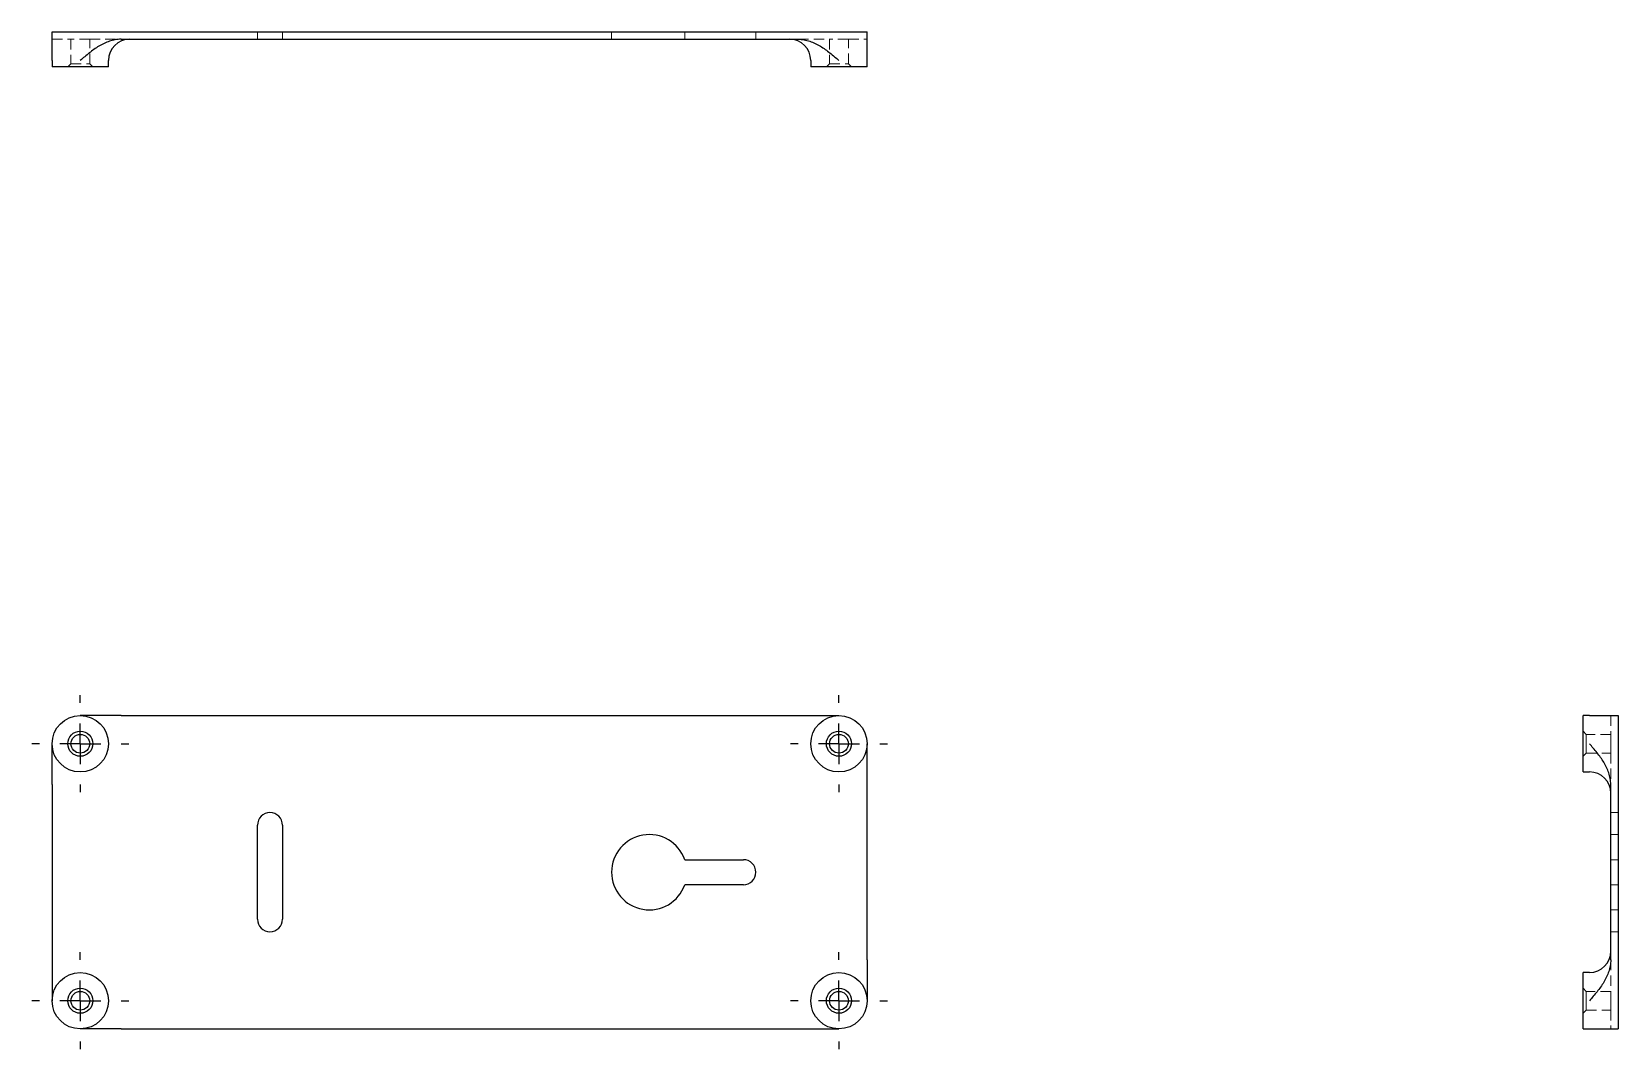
# Model space of a CAD drawing. Header units: millimetres. Extents: x 30 to 225, y 35 to 160.
import ezdxf

# ---------------------------------------------------------------- set-up
doc = ezdxf.new("R2010")
doc.units = ezdxf.units.MM
doc.linetypes.add('HIDDEN', pattern=[1.905, 1.27, -0.635])
doc.layers.add('10', color=7, linetype='Continuous')

# ---------------------------------------------------------------- blocks, each defined once
blk = doc.blocks.new('SW_CENTERMARKSYMBOL_0')
at = {"layer": '10', "color": 0}
for p, q in [((0, 5), (0, 5.96)), ((0, 0), (0, 2.5)), ((-5, 0), (-5.96, 0)), ((0, 0), (-2.5, 0)), ((0, 0), (0, -2.5)), ((0, 0), (2.5, 0)), ((5, 0), (5.96, 0)), ((0, -5), (0, -5.96))]:
    blk.add_line(p, q, dxfattribs=at)
blk = doc.blocks.new('SW_CENTERMARKSYMBOL_1')
at = {"layer": '10', "color": 0}
for p, q in [((0, 5), (0, 5.96)), ((0, 0), (0, 2.5)), ((-5, 0), (-5.96, 0)), ((0, 0), (-2.5, 0)), ((0, 0), (0, -2.5)), ((0, 0), (2.5, 0)), ((5, 0), (5.96, 0)), ((0, -5), (0, -5.96))]:
    blk.add_line(p, q, dxfattribs=at)
blk = doc.blocks.new('SW_CENTERMARKSYMBOL_2')
at = {"layer": '10', "color": 0}
for p, q in [((0, 5), (0, 5.96)), ((0, 0), (0, 2.5)), ((-5, 0), (-5.96, 0)), ((0, 0), (-2.5, 0)), ((0, 0), (0, -2.5)), ((0, 0), (2.5, 0)), ((5, 0), (5.96, 0)), ((0, -5), (0, -5.96))]:
    blk.add_line(p, q, dxfattribs=at)
blk = doc.blocks.new('SW_CENTERMARKSYMBOL_3')
at = {"layer": '10', "color": 0}
for p, q in [((0, 5), (0, 5.96)), ((0, 0), (0, 2.5)), ((-5, 0), (-5.96, 0)), ((0, 0), (-2.5, 0)), ((0, 0), (0, -2.5)), ((0, 0), (2.5, 0)), ((5, 0), (5.96, 0)), ((0, -5), (0, -5.96))]:
    blk.add_line(p, q, dxfattribs=at)

msp = doc.modelspace()

# ---------------------------------------------------------------- linework, layer by layer
at = {"color": 7, "linetype": 'Continuous', "lineweight": 25}
for p, q in [((33, 160.15), (36.46, 160.15)), ((33, 156.62), (33, 160.15)), ((36.46, 160.15), (129.54, 160.15)), ((129.54, 160.15), (133, 160.15)), ((133, 156.62), (133, 160.15)), ((41.46, 159.23), (124.54, 159.23)), ((33, 156.62), (33, 155.85)), ((39.92, 155.85), (33, 155.85)), ((39.92, 155.85), (39.92, 156.62)), ((126.08, 156.62), (126.08, 155.85)), ((133, 155.85), (126.08, 155.85)), ((133, 155.85), (133, 156.62)), ((41.46, 76.23), (124.54, 76.23)), ((221.62, 76.23), (220.85, 76.23)), ((220.85, 72.77), (220.85, 76.23)), ((221.62, 76.23), (225.15, 76.23)), ((225.15, 76.23), (225.15, 72.77)), ((220.85, 69.31), (220.85, 72.77)), ((225.15, 72.77), (225.15, 41.23)), ((220.85, 69.31), (221.62, 69.31)), ((33, 67.77), (33, 46.23)), ((133, 46.23), (133, 67.77)), ((224.23, 46.23), (224.23, 67.77)), ((58.19, 51.23), (58.19, 62.77)), ((61.27, 62.77), (61.27, 51.23)), ((110.62, 58.54), (117.81, 58.54)), ((117.81, 55.46), (110.62, 55.46)), ((221.62, 44.69), (220.85, 44.69)), ((220.85, 41.23), (220.85, 44.69)), ((220.85, 37.77), (220.85, 41.23)), ((225.15, 41.23), (225.15, 37.77)), ((41.46, 37.77), (124.54, 37.77)), ((220.85, 37.77), (221.62, 37.77)), ((221.62, 37.77), (225.15, 37.77))]:
    msp.add_line(p, q, dxfattribs=at)
at = {"color": 7, "linetype": 'HIDDEN', "lineweight": 18}
for p, q in [((58.19, 159.23), (58.19, 160.15)), ((61.27, 159.23), (61.27, 160.15)), ((101.65, 160.15), (101.65, 159.23)), ((110.62, 159.23), (110.62, 160.15)), ((119.35, 159.23), (119.35, 160.15)), ((33, 159.23), (35.31, 159.23)), ((37.62, 159.23), (35.31, 159.23)), ((35.31, 159.23), (35.31, 156.23)), ((37.62, 159.23), (41.46, 159.23)), ((37.62, 156.23), (37.62, 159.23)), ((124.54, 159.23), (128.38, 159.23)), ((130.69, 159.23), (128.38, 159.23)), ((128.38, 159.23), (128.38, 156.23)), ((130.69, 159.23), (133, 159.23)), ((130.69, 156.23), (130.69, 159.23)), ((35.31, 156.23), (34.92, 155.85)), ((35.31, 156.23), (37.62, 156.23)), ((38, 155.85), (37.62, 156.23)), ((128.38, 156.23), (128, 155.85)), ((128.38, 156.23), (130.69, 156.23)), ((131.08, 155.85), (130.69, 156.23)), ((224.23, 76.23), (224.23, 73.92)), ((221.23, 73.92), (220.85, 74.31)), ((221.23, 73.92), (221.23, 72.77)), ((224.23, 73.92), (221.23, 73.92)), ((221.23, 72.77), (221.23, 71.62)), ((224.23, 72.77), (224.23, 73.92)), ((224.23, 71.62), (224.23, 72.77)), ((220.85, 71.23), (221.23, 71.62)), ((221.23, 71.62), (224.23, 71.62)), ((224.23, 71.62), (224.23, 67.77)), ((225.15, 64.31), (224.23, 64.31)), ((225.15, 61.62), (224.23, 61.62)), ((224.23, 58.54), (225.15, 58.54)), ((224.23, 55.46), (225.15, 55.46)), ((224.23, 52.38), (225.15, 52.38)), ((224.23, 49.69), (225.15, 49.69)), ((224.23, 46.23), (224.23, 42.38)), ((221.23, 42.38), (220.85, 42.77)), ((221.23, 42.38), (221.23, 41.23)), ((224.23, 42.38), (221.23, 42.38)), ((221.23, 41.23), (221.23, 40.08)), ((224.23, 41.23), (224.23, 42.38)), ((224.23, 40.08), (224.23, 41.23)), ((220.85, 39.69), (221.23, 40.08)), ((221.23, 40.08), (224.23, 40.08)), ((224.23, 40.08), (224.23, 37.77))]:
    msp.add_line(p, q, dxfattribs=at)
at = {"color": 7, "linetype": 'Continuous', "lineweight": 25}
for centre, radius in [((36.46, 72.77), 3.46), ((129.54, 72.77), 3.46), ((36.46, 72.77), 1.54), ((129.54, 72.77), 1.54), ((36.46, 72.77), 1.15), ((129.54, 72.77), 1.15), ((36.46, 41.23), 3.46), ((129.54, 41.23), 3.46), ((36.46, 41.23), 1.54), ((36.46, 41.23), 1.15), ((129.54, 41.23), 1.54), ((129.54, 41.23), 1.15)]:
    msp.add_circle(centre, radius, dxfattribs=at)
for centre, radius, start, end in [((42.54, 156.62), 2.62, 90, 180), ((123.46, 156.62), 2.62, 0, 90), ((221.62, 66.69), 2.62, 0, 90), ((59.73, 62.77), 1.54, 0, 180), ((106.27, 57), 4.62, 19.4712, 340.5288), ((117.81, 57), 1.54, 270, 90), ((59.73, 51.23), 1.54, 180, 0), ((221.62, 47.31), 2.62, 270, 0)]:
    msp.add_arc(centre, radius, start, end, dxfattribs=at)
for points in [[(41.46, 159.23), (41.21, 159.23), (40.97, 159.21), (40.5, 159.13), (40.27, 159.06), (39.58, 158.84), (39.15, 158.63), (38.33, 158.13), (37.94, 157.85), (37.19, 157.25), (36.82, 156.93), (36.46, 156.62)], [(124.54, 159.23), (124.79, 159.23), (125.03, 159.21), (125.5, 159.13), (125.73, 159.06), (126.42, 158.84), (126.85, 158.63), (127.67, 158.13), (128.06, 157.85), (128.81, 157.25), (129.18, 156.93), (129.54, 156.62)], [(41.46, 76.23), (41.21, 76.23), (40.97, 76.23), (40.5, 76.23), (40.27, 76.23), (39.58, 76.23), (39.15, 76.23), (38.33, 76.23), (37.94, 76.23), (37.19, 76.23), (36.82, 76.23), (36.46, 76.23)], [(124.54, 76.23), (124.79, 76.23), (125.03, 76.23), (125.5, 76.23), (125.73, 76.23), (126.42, 76.23), (126.85, 76.23), (127.67, 76.23), (128.06, 76.23), (128.81, 76.23), (129.18, 76.23), (129.54, 76.23)], [(33, 67.77), (33, 68.02), (33, 68.26), (33, 68.73), (33, 68.96), (33, 69.65), (33, 70.08), (33, 70.9), (33, 71.29), (33, 72.04), (33, 72.41), (33, 72.77)], [(133, 67.77), (133, 68.02), (133, 68.26), (133, 68.73), (133, 68.96), (133, 69.65), (133, 70.08), (133, 70.9), (133, 71.29), (133, 72.04), (133, 72.41), (133, 72.77)], [(224.23, 67.77), (224.23, 68.02), (224.21, 68.26), (224.13, 68.73), (224.06, 68.96), (223.84, 69.65), (223.63, 70.08), (223.13, 70.9), (222.85, 71.29), (222.25, 72.04), (221.93, 72.41), (221.62, 72.77)], [(33, 46.23), (33, 45.98), (33, 45.74), (33, 45.27), (33, 45.04), (33, 44.35), (33, 43.92), (33, 43.1), (33, 42.71), (33, 41.96), (33, 41.59), (33, 41.23)], [(133, 46.23), (133, 45.98), (133, 45.74), (133, 45.27), (133, 45.04), (133, 44.35), (133, 43.92), (133, 43.1), (133, 42.71), (133, 41.96), (133, 41.59), (133, 41.23)], [(224.23, 46.23), (224.23, 45.98), (224.21, 45.74), (224.13, 45.27), (224.06, 45.04), (223.84, 44.35), (223.63, 43.92), (223.13, 43.1), (222.85, 42.71), (222.25, 41.96), (221.93, 41.59), (221.62, 41.23)], [(41.46, 37.77), (41.21, 37.77), (40.97, 37.77), (40.5, 37.77), (40.27, 37.77), (39.58, 37.77), (39.15, 37.77), (38.33, 37.77), (37.94, 37.77), (37.19, 37.77), (36.82, 37.77), (36.46, 37.77)], [(124.54, 37.77), (124.79, 37.77), (125.03, 37.77), (125.5, 37.77), (125.73, 37.77), (126.42, 37.77), (126.85, 37.77), (127.67, 37.77), (128.06, 37.77), (128.81, 37.77), (129.18, 37.77), (129.54, 37.77)]]:
    msp.add_open_spline(points, degree=3, knots=[0, 0, 0, 0, 0.125, 0.125, 0.25, 0.25, 0.5, 0.5, 0.75, 0.75, 1, 1, 1, 1], dxfattribs=at)

# ---------------------------------------------------------------- block references
at = {"layer": '10'}
for name, p in [('SW_CENTERMARKSYMBOL_0', (36.46, 72.77)), ('SW_CENTERMARKSYMBOL_2', (129.54, 72.77)), ('SW_CENTERMARKSYMBOL_1', (36.46, 41.23)), ('SW_CENTERMARKSYMBOL_3', (129.54, 41.23))]:
    msp.add_blockref(name, p, dxfattribs=at)

doc.saveas('drawing.dxf')
